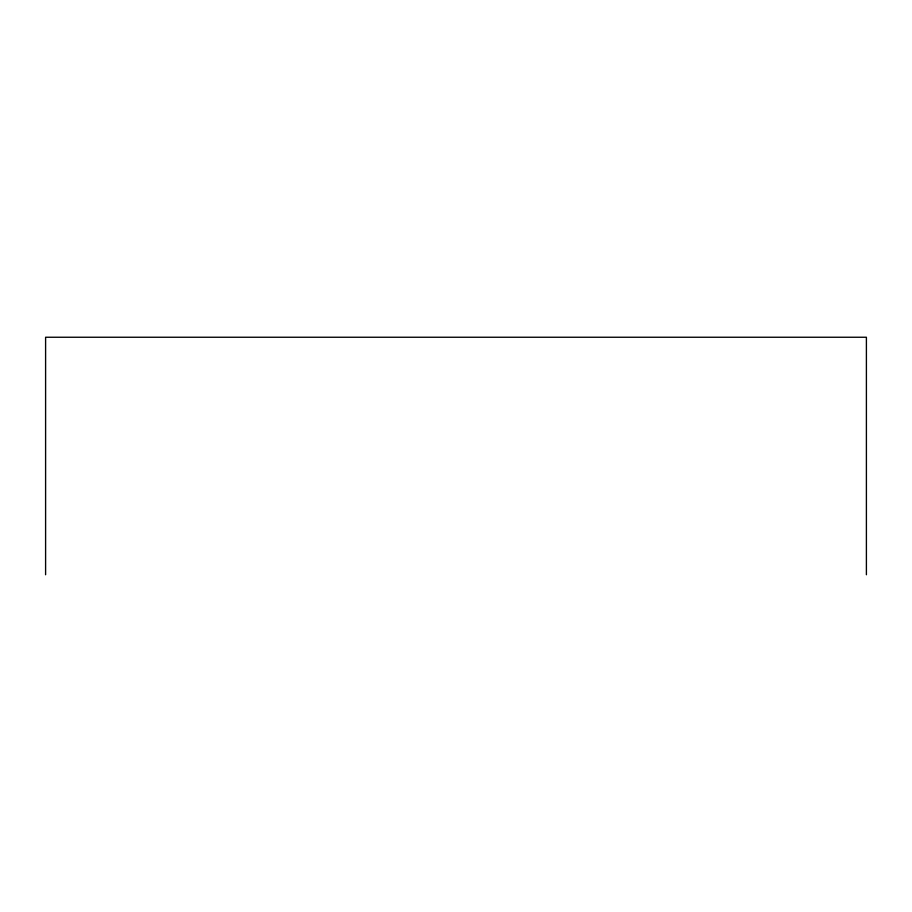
<?xml version="1.0" encoding="UTF-8"?>
<svg xmlns="http://www.w3.org/2000/svg" width="912" height="912" viewBox="0 0 912 912"><rect width="100%" height="100%" fill="white"/><g stroke="black" fill="none" stroke-linecap="round" stroke-linejoin="round"><path stroke-width="1.37" d="M866.4 574.754L866.4 337.246L45.6 337.246L45.6 574.754"/></g></svg>
